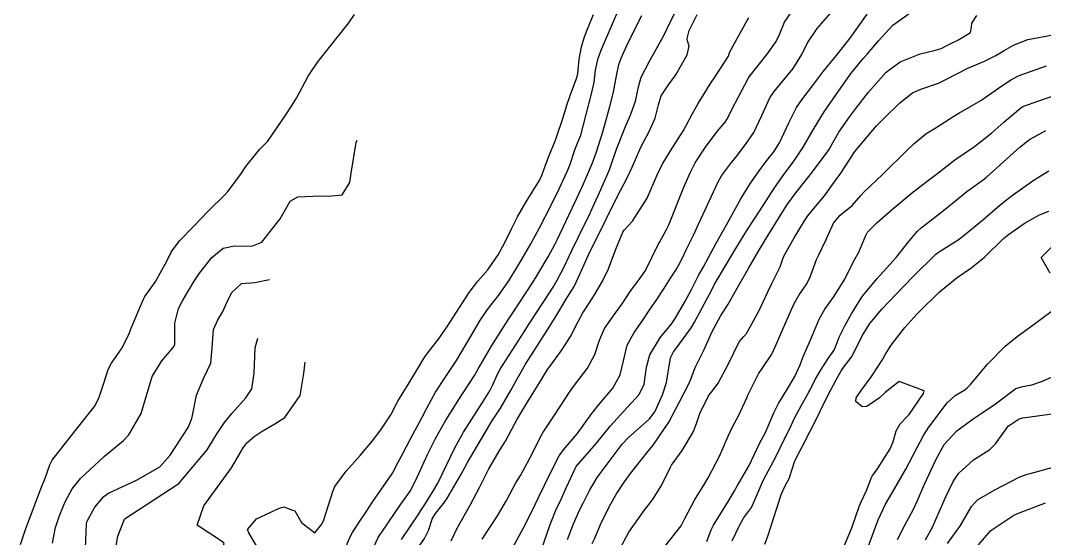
# Model space of a CAD drawing. Header units: feet. Extents: x 1313198 to 1317500, y 385000 to 389511.
# Drawn here: x 1316775.3 to 1317124, y 387038.7 to 387215.3 of the extents above; entities that cross this region are included whole.
import ezdxf

# ---------------------------------------------------------------- set-up
doc = ezdxf.new("R2010")
doc.units = ezdxf.units.FT
doc.layers.add('C-TOPO-MAJR', color=32, linetype='CONTINUOUS')

msp = doc.modelspace()

# ---------------------------------------------------------------- linework, layer by layer
at = {"layer": 'C-TOPO-MAJR'}
for points in [[(1316882.56, 387027.25), (1316887.35, 387038.89), (1316888.37, 387040.83), (1316890.88, 387044.6), (1316893, 387047.81), (1316895.13, 387051.02), (1316901.75, 387060.61), (1316902.08, 387061.15), (1316903.19, 387063.26), (1316905.43, 387067.51), (1316908.16, 387072.73), (1316912, 387079.89), (1316913.73, 387083.16), (1316916.68, 387088.6), (1316920, 387093.65), (1316923.83, 387099.39), (1316928.91, 387108.03), (1316931.74, 387112.93), (1316934.36, 387116.82), (1316938.07, 387121.58), (1316941.66, 387126.59), (1316944.26, 387130.81), (1316945.83, 387133.5), (1316949.12, 387139.21), (1316952.04, 387144.59), (1316956.08, 387152.31), (1316958.79, 387157.9), (1316961.55, 387163.83), (1316962.42, 387166), (1316964.14, 387171.22), (1316965.3, 387174.01), (1316966.12, 387176.18), (1316969.74, 387190.29), (1316970.48, 387193.28), (1316970.66, 387194.22), (1316971.2, 387198.3), (1316972.08, 387202.41), (1316973.32, 387205.75), (1316974.38, 387208.05), (1316976.93, 387214.08), (1316979.04, 387219.13)], [(1316905.11, 387038.35), (1316910.98, 387047.1), (1316911.63, 387048.25), (1316912.75, 387050.04), (1316913.62, 387051.28), (1316915.09, 387053.57), (1316916.04, 387055.1), (1316917.43, 387057.63), (1316923.21, 387069.59), (1316926.24, 387074.99), (1316929.04, 387079.46), (1316933.48, 387086.39), (1316935.13, 387089.05), (1316936.04, 387090.86), (1316937.81, 387094.79), (1316938.73, 387096.44), (1316946.86, 387109.19), (1316947.18, 387109.71), (1316948.6, 387111.89), (1316955.47, 387122.49), (1316956.68, 387124.39), (1316958.13, 387126.72), (1316960.42, 387131.13), (1316963.05, 387136.89), (1316967.64, 387146.22), (1316969.31, 387149.54), (1316969.5, 387149.94), (1316972.54, 387156.7), (1316975.75, 387164.12), (1316976.22, 387165.38), (1316978.29, 387171.42), (1316981.38, 387179.19), (1316983.22, 387183.32), (1316984.81, 387187.82), (1316985.75, 387192.62), (1316986.69, 387195.9), (1316989.59, 387201.39), (1316994.31, 387209.9), (1316995.57, 387212.55), (1316996.84, 387215.15), (1316999.3, 387219.91)], [(1316932.59, 387038.5), (1316937.79, 387046.49), (1316940.84, 387051.71), (1316944.07, 387057.74), (1316945.6, 387060.2), (1316949.6, 387067.61), (1316952.37, 387073.4), (1316953.32, 387074.99), (1316957.4, 387081.09), (1316962.25, 387088.6), (1316964.01, 387091.04), (1316968.42, 387096.84), (1316970.92, 387101.44), (1316972.48, 387106.31), (1316974.18, 387110.25), (1316977.2, 387114.54), (1316980.24, 387118.7), (1316982.97, 387122.87), (1316986.33, 387127.43), (1316988.15, 387130.08), (1316992.52, 387138.89), (1316993, 387139.84), (1316995.38, 387144.04), (1316996.14, 387145.64), (1317001.22, 387158.45), (1317003.33, 387163.34), (1317005.12, 387166.75), (1317008.59, 387172.04), (1317012.59, 387177.47), (1317015.26, 387180.67), (1317015.91, 387181.58), (1317018.83, 387187.31), (1317023.13, 387195.5), (1317023.51, 387196.08), (1317029.64, 387203.76), (1317032.67, 387208.08), (1317033.79, 387210.45), (1317035.53, 387214.64), (1317038.24, 387218.68)], [(1316943.12, 387035.86), (1316946.63, 387042.34), (1316949.51, 387047.98), (1316951.79, 387052.72), (1316955.77, 387061.17), (1316958.77, 387066.88), (1316960.28, 387068.94), (1316964.85, 387074.39), (1316969.93, 387081.39), (1316972.05, 387084.08), (1316977.03, 387089.92), (1316979.59, 387094.46), (1316980.63, 387099.23), (1316981.88, 387104.6), (1316984.3, 387108.95), (1316987.25, 387113.09), (1316989.69, 387116.79), (1316991.85, 387119.9), (1316994.39, 387123.8), (1316996.64, 387127.42), (1316998.48, 387130.15), (1317000.06, 387132.97), (1317001.43, 387135.86), (1317002.19, 387137.34), (1317004.52, 387142.13), (1317006.23, 387145.91), (1317012.83, 387160.06), (1317014.09, 387162.35), (1317017.45, 387166.87), (1317018.68, 387168.32), (1317022.28, 387172.95), (1317025.03, 387177.1), (1317027.8, 387182.94), (1317030.52, 387188.94), (1317031.98, 387191.06), (1317038.49, 387198.94), (1317041.43, 387203.63), (1317043.37, 387207.63), (1317046.6, 387212.5), (1317052.23, 387218.91)], [(1316952.59, 387034.62), (1316954.57, 387040.23), (1316955.66, 387043.55), (1316957.9, 387048.94), (1316959.1, 387051.36), (1316961.3, 387056.19), (1316964.18, 387062.59), (1316964.61, 387063.25), (1316971.47, 387071.19), (1316976.28, 387077.08), (1316980.74, 387082.09), (1316986.05, 387087.76), (1316987.68, 387091.29), (1316988.5, 387097.11), (1316989.6, 387101.33), (1316993.33, 387107.39), (1316996.86, 387111.64), (1316998.31, 387113.67), (1317001.53, 387119.39), (1317003.79, 387123.63), (1317006.39, 387128.54), (1317007.91, 387131.35), (1317009.59, 387134.45), (1317012.28, 387139.4), (1317015.74, 387145.64), (1317020.61, 387154.45), (1317023.92, 387159.83), (1317027.43, 387164.79), (1317030, 387168.16), (1317031.84, 387170.54), (1317033.78, 387173.56), (1317037.03, 387180.38), (1317039.63, 387185.67), (1317041.36, 387188.22), (1317045.33, 387193.45), (1317048.8, 387197.98), (1317053.08, 387203.18), (1317056.98, 387208.08), (1317058.12, 387209.62), (1317063.64, 387217.45)], [(1316961.63, 387038.38), (1316963.62, 387043.74), (1316965.67, 387048.42), (1316966.94, 387050.83), (1316969.1, 387055.13), (1316971.77, 387059.56), (1316980.18, 387070.84), (1316982.22, 387073.01), (1316989.53, 387079.48), (1316991.37, 387081.96), (1316993.96, 387087.7), (1316995.3, 387091.89), (1316995.88, 387095.46), (1316996.69, 387100.26), (1316997.74, 387102.3), (1316998.9, 387103.79), (1317003.77, 387110.53), (1317004.91, 387112.41), (1317010.86, 387123.76), (1317011.72, 387125.4), (1317012.24, 387126.32), (1317017.92, 387135.87), (1317018.9, 387137.52), (1317022.72, 387143.72), (1317025.05, 387147.36), (1317027.18, 387150.67), (1317032.13, 387158.19), (1317035.07, 387162.47), (1317036.3, 387164.15), (1317038.45, 387166.95), (1317041.91, 387172.05), (1317045.59, 387178.59), (1317049.03, 387184.18), (1317053.1, 387190.09), (1317058.21, 387197.26), (1317062.36, 387202.42), (1317063.74, 387203.95), (1317067.55, 387208.32), (1317072.34, 387213.72), (1317077.99, 387217.62)], [(1316775.34, 387036.68), (1316777.18, 387042.18), (1316782.32, 387055.63), (1316783.75, 387059.25), (1316785.34, 387063.81), (1316786.09, 387065.39), (1316792.7, 387073.82), (1316796.61, 387078.68), (1316800.51, 387083.72), (1316802.05, 387086.59), (1316803.68, 387091.63), (1316805.19, 387096.34), (1316806.3, 387098.49), (1316809.94, 387103.73), (1316812.38, 387108.62), (1316813.07, 387110.47), (1316815.22, 387115.58), (1316817.2, 387120.34), (1316817.73, 387121.24), (1316821.18, 387126.08), (1316825.17, 387133.29), (1316826.81, 387136.49), (1316829.65, 387140.26), (1316834.21, 387145.04), (1316839.24, 387150.28), (1316844.96, 387155.89), (1316845.9, 387156.96), (1316849.14, 387161.17), (1316850.66, 387163.28), (1316852.08, 387165.51), (1316856.7, 387171.27), (1316859.57, 387174.17), (1316865.72, 387183.12), (1316867.45, 387185.69), (1316869.31, 387188.74), (1316873.28, 387196.34), (1316876.64, 387201.22), (1316887.21, 387214.48), (1316889.08, 387217.27)], [(1316867.93, 387048.44), (1316868.73, 387048.14), (1316871.09, 387044.21), (1316875.56, 387040.7), (1316877.99, 387043.65), (1316878.66, 387045.15), (1316881.68, 387054.77), (1316882.36, 387056.41), (1316886.28, 387061.67), (1316891.04, 387066.99), (1316895.25, 387072.02), (1316898.03, 387075.73), (1316901.41, 387080.84), (1316903.66, 387085.13), (1316903.88, 387085.52), (1316907.71, 387091.75), (1316909.92, 387095.5), (1316913.08, 387100.63), (1316914.01, 387101.98), (1316917.7, 387106.63), (1316920.52, 387110.72), (1316928.17, 387122.59), (1316931.11, 387126.39), (1316934.46, 387130.24), (1316934.75, 387130.6), (1316937.97, 387135.41), (1316940.2, 387139.37), (1316942.52, 387144.23), (1316944.57, 387148.41), (1316947.52, 387153.46), (1316952.24, 387160.97), (1316953.03, 387162.78), (1316954.07, 387165.97), (1316955.42, 387169.26), (1316957.49, 387174.51), (1316958.67, 387177.92), (1316959.21, 387179.49), (1316960.17, 387182.2), (1316961.44, 387186.43), (1316962.51, 387189.75), (1316964.72, 387195.51), (1316965.08, 387197.06), (1316965.59, 387202.11), (1316966.37, 387206.23), (1316967.3, 387209.3), (1316968.08, 387211.47), (1316970.48, 387217.3)], [(1316894.22, 387032.66), (1316897.05, 387038.88), (1316897.71, 387040), (1316898.34, 387040.93), (1316904.6, 387050.09), (1316906.9, 387053.32), (1316907.99, 387054.91), (1316909.05, 387056.8), (1316910.39, 387059.59), (1316914.08, 387067.56), (1316916.52, 387072.55), (1316917.81, 387074.92), (1316920.23, 387079.02), (1316922.88, 387083.44), (1316924.36, 387085.76), (1316929.95, 387094.33), (1316931.1, 387096.28), (1316935.84, 387104.54), (1316941.36, 387113.24), (1316945.4, 387119.25), (1316949.94, 387126.16), (1316951.56, 387128.81), (1316955.06, 387134.77), (1316957.26, 387138.92), (1316958.16, 387140.77), (1316961.05, 387146.73), (1316964.16, 387153.28), (1316967.08, 387159.63), (1316970.16, 387166.8), (1316971.53, 387170.49), (1316973.59, 387177.31), (1316975.99, 387185.96), (1316977.28, 387190.8), (1316978.32, 387196.4), (1316979.05, 387200.22), (1316979.85, 387202.47), (1316982.27, 387207.75), (1316986.91, 387217.02)], [(1316908.23, 387031.97), (1316912.95, 387038.8), (1316914.28, 387041.43), (1316915.69, 387045.62), (1316916.61, 387047.28), (1316919.35, 387050.62), (1316920.49, 387052.25), (1316925.3, 387060.46), (1316927.61, 387064.61), (1316930.95, 387070.38), (1316935.03, 387077.35), (1316936.08, 387079.03), (1316938.79, 387083.2), (1316942.43, 387089.43), (1316944.47, 387093.19), (1316947.33, 387098.1), (1316950.16, 387102.6), (1316951.13, 387104.15), (1316955.37, 387110.71), (1316957.67, 387114.41), (1316961.2, 387120.28), (1316962.91, 387123.03), (1316963.83, 387124.67), (1316965.8, 387128.79), (1316967.74, 387133.16), (1316969.38, 387136.62), (1316974.34, 387146.59), (1316974.9, 387147.8), (1316978.36, 387154.95), (1316981.99, 387161.84), (1316983.6, 387165.33), (1316986.59, 387172.09), (1316989.55, 387177.64), (1316991.49, 387182.03), (1316992.62, 387186.48), (1316992.78, 387187.29), (1316993.51, 387189.56), (1316995.96, 387193.35), (1316998.51, 387196.76), (1317002.31, 387203.57), (1317003.04, 387206.56), (1317002.5, 387208.37), (1317002.35, 387209.16), (1317003.05, 387211.86), (1317005.73, 387217.26)], [(1316921.95, 387037.93), (1316924.09, 387042.23), (1316928.46, 387050.07), (1316931.76, 387056.33), (1316934.79, 387062.48), (1316938.68, 387069.08), (1316940.53, 387071.88), (1316943.54, 387077.69), (1316944.36, 387079.2), (1316948.15, 387085.39), (1316952.74, 387092.91), (1316954.85, 387096.33), (1316955.56, 387097.39), (1316959.53, 387102.83), (1316962.6, 387107.56), (1316965.13, 387112.43), (1316966.84, 387115.64), (1316969.26, 387119.26), (1316970.84, 387121.73), (1316973.49, 387126.41), (1316975.6, 387130.69), (1316978.04, 387137.39), (1316980.49, 387143.18), (1316980.96, 387143.84), (1316983.72, 387146.89), (1316988.7, 387154.68), (1316992.3, 387162.89), (1316993.84, 387166.18), (1316996.65, 387170.89), (1317001.12, 387177.77), (1317002.07, 387179.48), (1317004.09, 387183.35), (1317006.15, 387186.98), (1317010.48, 387194.14), (1317011.78, 387195.98), (1317016.46, 387203.14), (1317016.67, 387203.91), (1317016.84, 387204.59), (1317019.94, 387210.2), (1317022.78, 387215.24), (1317023.38, 387216.17)], [(1316970.04, 387037.09), (1316970.94, 387038.84), (1316972.87, 387043.52), (1316975.88, 387049.73), (1316978.3, 387053.96), (1316980.69, 387057.6), (1316983.06, 387060.94), (1316988.6, 387067.99), (1316990.73, 387070.54), (1316996.16, 387078.42), (1316999.66, 387085.14), (1317002.76, 387091.17), (1317003.61, 387093.09), (1317005.09, 387096.98), (1317008.11, 387103.14), (1317010.92, 387109.27), (1317013.72, 387114.54), (1317016.35, 387118.64), (1317019.87, 387124.83), (1317023.33, 387131.03), (1317026.65, 387136.64), (1317028.72, 387140.04), (1317034.96, 387150.21), (1317036.57, 387152.72), (1317039.31, 387156.52), (1317042.9, 387160.99), (1317044.2, 387162.66), (1317050.16, 387170.49), (1317050.65, 387171.24), (1317054.03, 387177.18), (1317057.75, 387182.58), (1317059.79, 387185.27), (1317064.06, 387190.87), (1317070.08, 387197.6), (1317074.94, 387201.13), (1317081.67, 387203.85), (1317086.46, 387205.03), (1317088.85, 387205.67), (1317091.5, 387207.03), (1317094.51, 387208.6), (1317098.79, 387211.19), (1317099.16, 387212.94), (1317099.28, 387214.4), (1317101.03, 387216.95)], [(1316979.2, 387034.73), (1316982.52, 387040.86), (1316987.77, 387048.33), (1316990.51, 387051.93), (1316993.65, 387056.76), (1316996.64, 387063.02), (1316997.04, 387063.78), (1317000.61, 387068.71), (1317004.52, 387075.18), (1317005.6, 387078.23), (1317006.64, 387081.38), (1317009.67, 387087.38), (1317011.64, 387090.02), (1317012.96, 387091.64), (1317016.45, 387098.25), (1317020.06, 387105.79), (1317021.64, 387107.57), (1317022.62, 387108.61), (1317026.89, 387116.47), (1317029.8, 387122.75), (1317031.21, 387125.68), (1317034.08, 387131.3), (1317034.88, 387133.66), (1317035.31, 387134.93), (1317038.78, 387141.18), (1317042.34, 387146.94), (1317043.41, 387148.66), (1317045.49, 387151.25), (1317049.09, 387155.49), (1317052.78, 387160.64), (1317054.67, 387163.23), (1317056.16, 387165.46), (1317059.45, 387170.59), (1317066.79, 387179.32), (1317069.22, 387181.7), (1317074.79, 387187.18), (1317079.05, 387190.66), (1317081.96, 387191.86), (1317087.94, 387193.89), (1317090.47, 387195.2), (1317097.89, 387198.97), (1317103.57, 387201.39), (1317107.45, 387203.32), (1317110.36, 387205.06), (1317113.51, 387206.88), (1317118.41, 387208.73), (1317126.89, 387210.36)], [(1316994.8, 387036.01), (1317000.28, 387043.11), (1317001.6, 387045.55), (1317004.81, 387051.78), (1317008.35, 387057.44), (1317009.5, 387059.39), (1317013.4, 387066.81), (1317016.38, 387073.6), (1317017.72, 387076.55), (1317019.87, 387080.53), (1317022.7, 387086.72), (1317023.03, 387087.55), (1317026.66, 387094.9), (1317027.93, 387096.73), (1317031.18, 387101.59), (1317032.35, 387104.03), (1317035.78, 387111.91), (1317038.77, 387118.82), (1317040.45, 387121.81), (1317042.83, 387125.15), (1317044.18, 387127.6), (1317046.41, 387133.77), (1317047.17, 387135.46), (1317049.7, 387140.64), (1317052.15, 387146.17), (1317054.41, 387148.87), (1317058.5, 387152.17), (1317061.55, 387155.62), (1317062.67, 387156.92), (1317068.88, 387162.73), (1317077.15, 387170.91), (1317079.61, 387173.34), (1317083.68, 387176.64), (1317086.81, 387178.52), (1317093.22, 387182.7), (1317094.87, 387183.68), (1317102.38, 387187.98), (1317108.35, 387192.19), (1317112.58, 387195), (1317115.45, 387196.56), (1317124.71, 387199.76)], [(1317009.07, 387037.71), (1317010.57, 387041.7), (1317011.34, 387043.33), (1317016.51, 387051.7), (1317018.43, 387054.95), (1317019.51, 387056.76), (1317023.5, 387063.65), (1317026.93, 387070.84), (1317028.46, 387073.87), (1317028.9, 387074.66), (1317031.93, 387081.54), (1317033.41, 387084.78), (1317036.14, 387089.2), (1317039.07, 387093.97), (1317040.84, 387097.95), (1317041.75, 387100.43), (1317043.18, 387103.81), (1317044.47, 387106.68), (1317047.27, 387113.47), (1317049.21, 387116.9), (1317052.19, 387120.93), (1317056, 387127.09), (1317059.15, 387133.33), (1317060.82, 387136.34), (1317063.12, 387141.72), (1317063.77, 387143.11), (1317067.11, 387146.38), (1317072.43, 387151.09), (1317079.23, 387156.8), (1317084.54, 387160.83), (1317087.22, 387162.93), (1317093.46, 387167.76), (1317099.81, 387172.13), (1317102.3, 387173.87), (1317106.1, 387177), (1317110.16, 387180.64), (1317115.97, 387185.55), (1317116.68, 387185.94), (1317123.73, 387188.41), (1317130.73, 387190.81)], [(1317017.7, 387037.98), (1317020.18, 387043.12), (1317021.59, 387045.62), (1317023.26, 387047.92), (1317024.24, 387049.3), (1317026.49, 387054.49), (1317028.22, 387058.46), (1317031.77, 387065.05), (1317032.98, 387067.5), (1317033.98, 387069.67), (1317035.54, 387072.7), (1317035.85, 387073.27), (1317037.86, 387077.45), (1317039.04, 387080.02), (1317041.24, 387084.13), (1317043.81, 387088.59), (1317044.08, 387089.15), (1317045.99, 387092.96), (1317047.99, 387096.36), (1317050.4, 387100.03), (1317052.37, 387102.91), (1317053.13, 387104.6), (1317054.15, 387107.33), (1317056.18, 387111.39), (1317058.42, 387115.5), (1317062.1, 387121.37), (1317067.01, 387127.32), (1317073.55, 387134.54), (1317077.68, 387139.87), (1317080.78, 387143.52), (1317082.05, 387144.63), (1317084.94, 387146.89), (1317090.17, 387151.01), (1317097.61, 387156.97), (1317103.58, 387161.36), (1317104.4, 387162), (1317115.6, 387172.14), (1317118.93, 387174.74), (1317124.52, 387177.81)], [(1316786.27, 387037.11), (1316787.27, 387042.54), (1316788.56, 387046.25), (1316790, 387049.86), (1316790.54, 387051.2), (1316792.97, 387055.69), (1316795.81, 387059.17), (1316803.9, 387066.84), (1316810.48, 387072.16), (1316812.28, 387074.08), (1316816.41, 387081.38), (1316818.29, 387087.48), (1316820.16, 387093.92), (1316823.45, 387099.24), (1316827.36, 387103.82), (1316827.86, 387104.86), (1316827.89, 387111.29), (1316827.85, 387112.15), (1316829.14, 387117.17), (1316830.49, 387119.71), (1316834.52, 387126.49), (1316836.27, 387129.17), (1316840.52, 387134.5), (1316844.36, 387137.73), (1316848.2, 387138.47), (1316854.17, 387138.38), (1316857.54, 387139.71), (1316863.76, 387147.69), (1316867.14, 387153.73), (1316869.8, 387155.18), (1316877.5, 387155.5), (1316880.2, 387155.35), (1316884.83, 387155.91), (1316887.51, 387160), (1316887.95, 387163.28), (1316889.66, 387173.74), (1316889.97, 387174.53)], [(1317028.79, 387036.76), (1317029.88, 387039.57), (1317032.94, 387049.05), (1317034.51, 387054.01), (1317035.75, 387056.7), (1317037.08, 387059.14), (1317038.13, 387062.36), (1317038.9, 387064.85), (1317039.92, 387067.06), (1317041.76, 387070.44), (1317046.6, 387080.02), (1317048.73, 387084.5), (1317051.27, 387089.38), (1317053.14, 387092.81), (1317054.82, 387095.85), (1317055.86, 387097.34), (1317058.18, 387100.46), (1317059.07, 387102.03), (1317061.9, 387107.83), (1317064.57, 387112.05), (1317068.63, 387116.89), (1317073.37, 387121.9), (1317079.32, 387128.01), (1317087.06, 387135.61), (1317087.98, 387136.35), (1317090.71, 387138.05), (1317094.97, 387140.69), (1317102.96, 387147.19), (1317108.87, 387152.36), (1317112.65, 387155.41), (1317120.5, 387160.93), (1317125.52, 387164.08)], [(1317055.42, 387035.14), (1317058.48, 387042.43), (1317060.95, 387049.64), (1317061.63, 387051.28), (1317063.51, 387055.33), (1317065.05, 387059.26), (1317065.4, 387059.94), (1317067.13, 387062.51), (1317071.46, 387069.27), (1317072.51, 387071.71), (1317073.51, 387075.44), (1317074.89, 387077.78), (1317077.54, 387080.53), (1317077.91, 387081), (1317082.8, 387088.12), (1317083.11, 387089.08), (1317074.6, 387092.2), (1317069.77, 387088.55), (1317069.54, 387088.24), (1317067.91, 387086.63), (1317063.53, 387083.76), (1317061.95, 387083.64), (1317059.78, 387085.4), (1317059.94, 387086.69), (1317061.61, 387089.22), (1317065.1, 387093.91), (1317068.95, 387099.88), (1317069.9, 387101.52), (1317071.8, 387104.61), (1317076.44, 387110.7), (1317080.62, 387115.21), (1317081.33, 387115.93), (1317088.27, 387122.8), (1317094.28, 387127.72), (1317098.97, 387130.88), (1317103.45, 387134.5), (1317110.13, 387140.93), (1317111.73, 387142.32), (1317117.48, 387146.35), (1317122.38, 387149.06), (1317125.5, 387150.34)], [(1317125.92, 387129.21), (1317122.86, 387134.55), (1317127.11, 387138.7)], [(1316833.76, 387080.1), (1316835.25, 387087.62), (1316837.7, 387093.27), (1316840.11, 387098.54), (1316840.65, 387103.7), (1316841.11, 387109.92), (1316842.57, 387113.29), (1316844.15, 387115.83), (1316845.84, 387119.61), (1316847.18, 387122.47), (1316850.59, 387125.61), (1316855.2, 387126.01), (1316860.09, 387127.02)], [(1317063.56, 387034.64), (1317067.36, 387045.11), (1317069.85, 387050.39), (1317072.12, 387054.33), (1317076.84, 387062.35), (1317080.66, 387069.72), (1317082.81, 387073.81), (1317084.64, 387076.71), (1317090.87, 387084.96), (1317093.6, 387087.42), (1317096.94, 387089.45), (1317097.71, 387090.05), (1317098.83, 387091.24), (1317104.68, 387098.14), (1317110.6, 387104.29), (1317114.73, 387107.56), (1317119.26, 387110.89), (1317121.87, 387112.81), (1317127.64, 387117.07)], [(1316843.01, 387075.55), (1316844.86, 387078.31), (1316847.3, 387081.33), (1316852.06, 387086.67), (1316854.11, 387089.79), (1316854.97, 387095.05), (1316855.23, 387103.74), (1316856.21, 387106.98)], [(1316852.22, 387071.02), (1316852.35, 387071.19), (1316854.97, 387073.54), (1316857.63, 387075.35), (1316862.01, 387077.82), (1316865.34, 387080.02), (1316870.54, 387087.44), (1316871.87, 387095.02), (1316872.29, 387098.84)], [(1317073.93, 387038.45), (1317076.37, 387043.03), (1317079.31, 387048.46), (1317080.8, 387051.69), (1317083.22, 387057.28), (1317087.04, 387065.53), (1317089.92, 387070.73), (1317094.15, 387075.41), (1317097.61, 387077.94), (1317099.71, 387079.48), (1317102.79, 387081.57), (1317107.31, 387084.65), (1317114.33, 387089.82), (1317116.5, 387090.52), (1317119.7, 387091.06), (1317123.35, 387092.4), (1317130.91, 387095.75)], [(1316826.78, 387067.79), (1316832.2, 387076.2), (1316832.54, 387076.76), (1316833.66, 387079.6), (1316833.76, 387080.1)], [(1317083.56, 387038.24), (1317085.87, 387042.64), (1317090.22, 387052.44), (1317092.95, 387058.2), (1317094.8, 387060.87), (1317099.92, 387065.57), (1317105.46, 387069.08), (1317107.33, 387070.98), (1317111.62, 387077.03), (1317115.46, 387079.52), (1317116.62, 387079.81), (1317127.5, 387081.31)], [(1316818.14, 387050.23), (1316829.23, 387057.5), (1316838.95, 387068.96), (1316841.19, 387072.66), (1316842.46, 387074.72), (1316843.01, 387075.55)], [(1316826.03, 387023.6), (1316840.61, 387033.24), (1316843.55, 387034.78), (1316844.15, 387035.44), (1316844.7, 387037.06), (1316844.44, 387037.38), (1316835.56, 387043.26), (1316837.77, 387049.92), (1316847.21, 387062.8), (1316851.21, 387069.67), (1316852.22, 387071.02)], [(1316800.72, 387007.43), (1316801.06, 387008.1), (1316802.64, 387011.51), (1316802.55, 387013.81), (1316801.47, 387015.28), (1316799.93, 387017.97), (1316799.6, 387019.68), (1316799.18, 387023.02), (1316798.35, 387027.17), (1316797.51, 387035.57), (1316797.87, 387043.79), (1316798.1, 387044.63), (1316800.67, 387049.4), (1316803.77, 387053.11), (1316805.13, 387054.1), (1316815.09, 387058.76), (1316822.8, 387063.2), (1316826.35, 387067.12), (1316826.78, 387067.79)], [(1317091.05, 387037.06), (1317095.47, 387043.19), (1317099.16, 387049.67), (1317101.18, 387051.91), (1317107.12, 387055.29), (1317115.45, 387059.59), (1317118.1, 387060.61), (1317119.16, 387060.91), (1317126.96, 387063.04)], [(1316808.52, 387004.55), (1316810.48, 387008.72), (1316811.97, 387012.29), (1316812.22, 387014.22), (1316811.64, 387017.97), (1316809.08, 387024.82), (1316808.68, 387025.75), (1316807.9, 387028.75), (1316807.92, 387036.3), (1316808.54, 387039.59), (1316810.81, 387045.36), (1316811.37, 387045.79), (1316818.14, 387050.23)], [(1317101.6, 387036.58), (1317105.81, 387041.5), (1317113.6, 387046.68), (1317115.14, 387047.36), (1317124.42, 387050.91)], [(1316858.86, 387030.87), (1316853.95, 387039.26), (1316853.15, 387040.68), (1316852.63, 387041.85), (1316855.69, 387045.4), (1316860.59, 387047.75)], [(1316860.59, 387047.75), (1316863.39, 387049.09), (1316865.05, 387049.53), (1316867.93, 387048.44)]]:
    msp.add_lwpolyline(points, dxfattribs=at)

doc.saveas('drawing.dxf')
